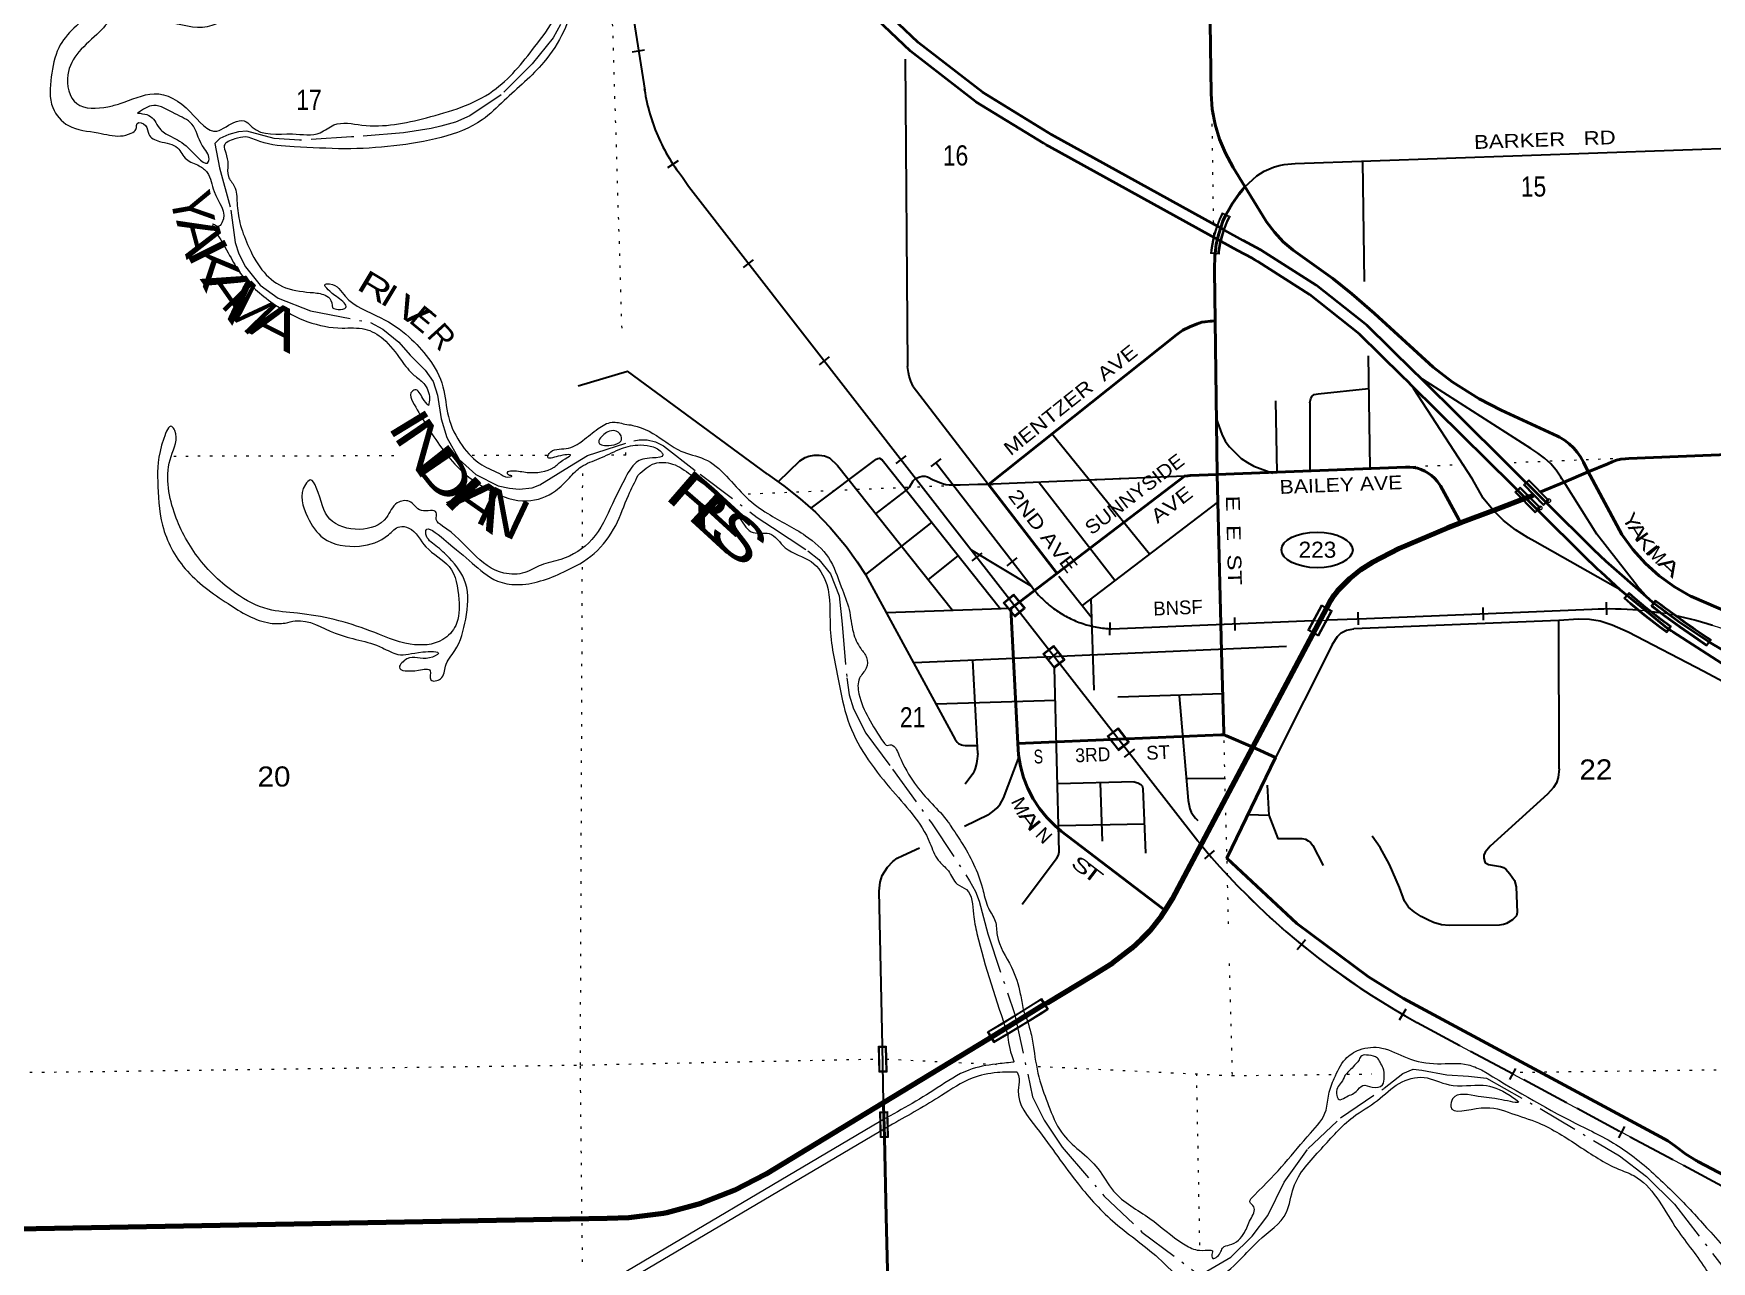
# Model space of a CAD drawing. Header units: feet. Extents: x -2 to 285336, y -549186 to -364975.
# Drawn here: x 195631 to 210200, y -428524 to -417857 of the extents above; entities that cross this region are included whole.
import ezdxf
from ezdxf.enums import TextEntityAlignment as Align

# ---------------------------------------------------------------- set-up
doc = ezdxf.new("R2010")
doc.units = ezdxf.units.FT
doc.header["$LTSCALE"] = 70
doc.header["$PDMODE"] = 32
doc.header["$PDSIZE"] = 35
for name, pattern in [('DOT_DASHED', [7.7, 5, -1.2, 0.3, -1.2]), ('DOTTED', [1.5, 0.3, -1.2]), ('LONG_DASHED', [7.5, 6, -1.5])]:
    doc.linetypes.add(name, pattern=pattern)
for name, color, linetype, lineweight in [('17', 7, 'Continuous', 25), ('18', 7, 'Continuous', 35), ('19', 7, 'Continuous', 25), ('23', 7, 'Continuous', 70), ('26', 7, 'Continuous', 40), ('27', 7, 'Continuous', 13), ('29', 7, 'Continuous', 25), ('31', 7, 'Continuous', 13), ('34', 7, 'Continuous', 25), ('39', 7, 'Continuous', 13), ('41', 7, 'Continuous', 13), ('44', 7, 'DOT_DASHED', 13), ('55', 7, 'Continuous', 13), ('59', 7, 'Continuous', 13), ('61', 7, 'Continuous', 13), ('63', 7, 'Continuous', 25), ('7', 7, 'DOTTED', 13)]:
    doc.layers.add(name, color=color, linetype=linetype, lineweight=lineweight)
doc.layers.add('30', color=7, linetype='Continuous')

msp = doc.modelspace()

# ---------------------------------------------------------------- linework, layer by layer
at = {"layer": '17'}
msp.add_ellipse((206775.63, -422342.67), major_axis=(-309.24, 1), ratio=0.500121, dxfattribs=at)
at = {"layer": '18'}
for points in [[(207669.58, -420845.93), (207614.37, -420791.28), (207210.23, -420394.41), (206766.82, -420041.95), (206289, -419737.78), (206285.17, -419735.62), (206132.72, -419653.2), (205971.37, -419564.22), (204473.22, -418738.01), (203870.92, -418366.64), (203310.74, -417934.34), (202798.81, -417445.86), (202674.16, -417310.12), (201940.74, -416405.17), (201863.1, -416309.37), (201596.52, -415954.08), (198290.84, -411237.42)], [(207596.31, -420914.12), (207565.67, -420883.78), (207518.47, -420837.06), (207515.67, -420834.31), (207144, -420469.33), (206708.78, -420123.39), (206261.03, -419838.35), (206236.33, -419822.9), (206211.03, -419809.22), (206084.79, -419740.97), (205943.23, -419662.9), (204449.93, -418839.37), (204425.29, -418825.78), (204399.93, -418810.14), (203814.05, -418448.89), (203245.59, -418010.2), (202726.09, -417514.5)], [(209659.34, -422771.51), (209285.31, -422441.95), (209179.3, -422340.52), (208769.72, -421935.05), (207669.58, -420845.93)], [(209408.19, -422688.26), (209241.18, -422536.88), (209216.56, -422514.57), (209191.18, -422490.28), (209109.55, -422412.19), (208691.74, -421998.57), (207596.31, -420914.12)], [(219206.8, -424507.26), (218953.17, -424475.46), (218719.83, -424470.79), (218699.58, -424470.39), (218669.83, -424470.52), (215044.2, -424487.19), (215019.36, -424487.3), (214994.2, -424486.84), (214128.24, -424470.92), (214105.07, -424470.49), (214078.24, -424467.53), (213201.56, -424370.69), (213177.48, -424368.03), (213151.56, -424362.39), (212255.9, -424167.52), (212231.16, -424162.14), (212205.9, -424154.78), (211816.74, -424041.5), (211121.02, -423774.87), (210456.98, -423436.97), (209865.69, -423053.44), (209856.9, -423047.74), (209815.77, -423021.06), (209408.19, -422688.26)], [(221660.26, -425893.36), (220322.26, -424901.48), (220200.3, -424811.62), (219972.85, -424671.25), (219756.97, -424567.44), (219731.9, -424555.38), (219706.97, -424546.75), (219483.52, -424469.33), (219224.41, -424408.82), (218960.4, -424375.72), (218694.37, -424370.41), (215019.55, -424387.3), (214136, -424371.06), (214111.11, -424370.6), (214086, -424367.83), (213193.12, -424269.21), (212256.81, -424065.5), (212185.97, -424046.79), (211487.67, -423818.73), (210817.04, -423518.92), (210170.33, -423138.85), (209920.4, -422969.04), (209694.99, -422802.92), (209659.34, -422771.51)]]:
    msp.add_lwpolyline(points, dxfattribs=at)
at = {"layer": '19'}
for points in [[(208919.79, -421754.01), (208900.95, -421723.96), (208892.46, -421709.75), (208851.28, -421649.97), (208804.09, -421594.82), (208751.39, -421544.9), (208693.76, -421500.77), (208631.83, -421462.91), (207690.91, -420859.61), (207669.58, -420845.93)], [(208307.42, -421999.22), (208301.71, -421993.57), (208218.72, -421892.17), (208126.42, -421728.83), (207613.31, -420940.24), (207596.31, -420914.12)], [(209659.34, -422771.51), (209555.59, -422655.83), (209203.85, -422207.05), (208919.79, -421754.01)], [(209408.19, -422688.26), (209365.83, -422666.14), (208666.81, -422270.29), (208607.35, -422238.46), (208497.09, -422167.66), (208394.83, -422085.74), (208307.42, -421999.22)]]:
    msp.add_lwpolyline(points, dxfattribs=at)
at = {"layer": '23'}
msp.add_line((208022.13, -422108.65), (208307.42, -421999.22), dxfattribs=at)
for points in [[(208307.42, -421999.22), (208623.42, -421878.01), (208650.53, -421867.6)], [(206218.32, -424056.49), (206860.65, -422845.23), (206889.88, -422790.1), (206926.4, -422732.73), (206935.7, -422720.64), (206954.97, -422695.57), (206977.77, -422670.64), (207059.95, -422589.69), (207155.07, -422513.84), (207257.59, -422448.36), (207492.27, -422326.39), (207908.85, -422152.1), (208022.13, -422108.65)], [(205456.16, -425473.69), (205520.37, -425372.64), (206218.32, -424056.49)], [(203010.62, -427143.45), (203915.58, -426592.79), (204412.34, -426286.59), (204437.34, -426275.3), (204825.48, -426039.12), (205002.55, -425929.64), (205167.21, -425802.26), (205250.76, -425724.73), (205275.7, -425701.59), (205298.78, -425676.53), (205322.33, -425650.96), (205428.64, -425516.99), (205456.16, -425473.69)], [(193744.51, -428492.16), (194132.06, -428441.57), (194999.96, -428267.65), (195025.28, -428262.59), (195049.96, -428258.98), (195123.47, -428248.23), (195169.26, -428245.08), (200611.21, -428147.5), (200799.61, -428141.13), (201101.05, -428105.2), (201129.94, -428099.05), (201429, -428017.25), (201717.87, -427904.63), (201993.38, -427762.43), (203010.62, -427143.45)]]:
    msp.add_lwpolyline(points, dxfattribs=at)
at = {"layer": '26'}
for p, q in [((205907.56, -421687.47), (205890.21, -420352.71)), ((208718.59, -421838.73), (208919.79, -421754.01)), ((208919.79, -421754.01), (209130.7, -421665.21)), ((204197.77, -422789.92), (204515.73, -422546.16)), ((204178, -424025.16), (205124.48, -423984.46))]:
    msp.add_line(p, q, dxfattribs=at)
for points in [[(206149.76, -419186.76), (206047.76, -419020.19), (206044.21, -419014.47), (205980.1, -418897.26), (205928.6, -418773.99), (205890.26, -418646.01), (205865.51, -418514.72), (205854.62, -418381.57), (205760.07, -411607.67)], [(205986.71, -419427.02), (206000.5, -419402.02), (206037.63, -419334.72), (206097.93, -419248.24), (206127.64, -419213), (206149.76, -419186.76)], [(209130.7, -421665.21), (209087.8, -421579.51), (209063.27, -421534.96), (209034.21, -421493.23), (209000.95, -421454.76), (208963.85, -421419.98), (208923.32, -421389.27), (208879.8, -421362.96), (208863.29, -421354.53), (208375.18, -421129.85), (208183.77, -421030.71), (207948.83, -420882.54), (207783.74, -420755.94), (207273.09, -420287.31), (207078.67, -420117.2), (206912.32, -419985.47), (206567.38, -419739.41), (206482.37, -419665.23), (206405.57, -419582.57), (206337.84, -419492.34), (206304.31, -419439.15), (206149.76, -419186.76)], [(205890.21, -420352.71), (205884.53, -419915.52), (205886.01, -419893.67), (205888.53, -419795.12), (205898.02, -419686.57), (205921.14, -419597.59), (205956.7, -419487.26), (205986.71, -419427.02)], [(204515.73, -422546.16), (204515.2, -422545.47), (203922.12, -421773.31), (205555.29, -420472.75), (205611.45, -420434.95), (205671.26, -420403.23), (205734.05, -420377.93), (205751.33, -420372.65), (205776.39, -420365), (205801.33, -420361.59), (205849.73, -420354.96), (205864.7, -420354.13), (205890.21, -420352.71)], [(209130.7, -421665.21), (209300.3, -421593.8), (209336.42, -421576.95), (209374.11, -421563.97), (209412.94, -421555.01), (209452.5, -421550.15), (209482.1, -421549.24), (211125.85, -421480.65)], [(204515.73, -422546.16), (205625.12, -421700.9), (205652.4, -421698.63), (205673.21, -421697.47), (205907.56, -421687.47)], [(208022.13, -422108.65), (208005.77, -422078.57), (207846.96, -421786.66), (207838.5, -421772.87), (207818.16, -421744.82), (207795, -421719.05), (207769.28, -421695.84), (207741.27, -421675.44), (207711.28, -421658.09), (207679.64, -421643.97), (207646.7, -421633.23), (207612.81, -421625.99), (207578.36, -421622.33), (207543.71, -421622.3), (205907.56, -421687.47)], [(205965.93, -423948.28), (205964.72, -423927.3), (205946.27, -423225.64), (205907.56, -421687.47)], [(211133.38, -423218.99), (210260.16, -422848.38), (210025.52, -422748.5), (210019.11, -422745.25), (209878.48, -422664.04), (209747.1, -422568.58), (209626.43, -422459.91), (209517.77, -422339.22), (209422.33, -422207.84), (209145.86, -421695.48), (209130.7, -421665.21)], [(204178, -424025.16), (204116.96, -422850.56), (204197.77, -422789.92)], [(205124.48, -423984.46), (205940.38, -423949.38), (205965.93, -423948.28)], [(206218.32, -424056.49), (205990.38, -423958.76), (205965.93, -423948.28)], [(205456.16, -425473.69), (205430.86, -425454.46), (204552.71, -424787.21), (204500, -424737.77), (204428.3, -424666.6), (204364.43, -424588.32), (204309.09, -424503.8), (204262.89, -424413.95), (204226.33, -424319.77), (204199.82, -424222.28), (204183.64, -424122.56), (204178, -424025.16)], [(212520.14, -428929.7), (211332.59, -428288.01), (211290.44, -428266.47), (211252.9, -428248.16), (211143.36, -428204.05), (211107.08, -428189.71), (211024.35, -428149.67), (210082.1, -427655.19), (210073.21, -427649.78), (210068.08, -427647.05), (209978.18, -427592.77), (209894.45, -427529.39), (209883.1, -427520.29), (209822.08, -427477.38), (209756.92, -427441.09), (207527.21, -426240.58), (207223.27, -426049.86), (206600.23, -425588.89), (205993.47, -425020.01), (206413.69, -424145.05), (206218.38, -424056.52), (206218.32, -424056.49)], [(203018.23, -427448.44), (203011.21, -427167.41), (203010.62, -427143.45)], [(203165.08, -433566.84), (203136.23, -432179.11), (203035.36, -428135.55), (203018.23, -427448.44)]]:
    msp.add_lwpolyline(points, dxfattribs=at)
at = {"layer": '29'}
for p, q in [((203198.91, -418078.4), (203220.71, -420748.07)), ((206584.24, -418985.17), (211092.96, -418826.18)), ((207170.49, -418964.5), (207185.79, -420010.16)), ((207218.77, -420655.81), (207233.08, -421633.38)), ((200359.24, -420917.29), (200789.42, -420788.65)), ((202005.12, -421683.29), (200789.42, -420788.65)), ((203269.27, -420922.16), (203922.12, -421773.31)), ((206784.3, -420985.59), (207222.84, -420940.68)), ((206414.2, -421047.92), (206424.77, -421668.82)), ((206711.99, -421063.91), (206711.45, -421654.09)), ((204472.88, -421332.63), (205321.25, -422377.33)), ((202940.41, -421557.08), (202381.95, -421976.09)), ((202612.57, -421608.41), (203609.72, -422866.46)), ((202999.76, -421558.92), (204026.39, -422853.89)), ((205625.12, -421700.9), (203964.6, -421771.6)), ((204362.03, -421755.45), (205018.46, -422606.09)), ((203208.67, -421824.33), (202943.78, -422025.7)), ((204738.03, -422824.48), (205910.17, -421929.81)), ((203431.61, -422101.88), (202853.68, -422556.73)), ((203656.69, -422393.41), (203398.33, -422598.57)), ((202853.68, -422556.73), (203633.51, -423990.62)), ((204534.4, -422570.47), (204813.63, -422922.94)), ((204810.6, -422766.16), (204836.48, -423560.73)), ((204116.96, -422850.56), (203033.65, -422890.37)), ((208876.76, -424245.45), (208873.47, -422954.63)), ((206908.66, -423160.14), (206413.69, -424145.05)), ((203829.01, -424110.36), (203787.97, -423299.94)), ((204536.57, -424964.73), (204495.59, -423367.77)), ((203466.09, -423681.05), (204503, -423647.74)), ((205961.58, -423592.27), (205046.17, -423622.95)), ((205577.1, -423608.74), (205656, -424519.91)), ((204054.27, -424500.12), (204184.13, -424154.66)), ((205187.8, -424358.31), (204523.33, -424375.73)), ((204893.13, -424366.79), (204910.83, -424873.76)), ((205638.5, -424329.37), (205974.89, -424325.53)), ((205262.84, -424413.85), (205286.89, -424977.94)), ((203921.45, -424643.06), (203715.03, -424744.72)), ((206178.16, -424640.61), (206356.03, -424645.69)), ((204533.47, -424736.52), (205275.48, -424722.49)), ((206739.19, -424911.5), (206829.92, -425085.28)), ((204511.83, -425025.99), (204213.86, -425423.63))]:
    msp.add_line(p, q, dxfattribs=at)
for points in [[(206148.71, -419188), (206253.78, -419094.17), (206317.44, -419053.23), (206397.01, -419016.83), (206447.02, -419003.19), (206490.22, -418994.09), (206584.24, -418985.17)], [(203269.27, -420922.16), (203246.91, -420876.87), (203233.27, -420832.51), (203227.58, -420800.66), (203220.71, -420748.07)], [(206711.99, -421063.91), (206722.12, -421026.46), (206733.49, -421005.99), (206751.68, -420992.34), (206784.3, -420985.59)], [(205899.07, -421201.61), (205949.09, -421338.1), (205978.65, -421397.24), (206015.03, -421447.29), (206117.34, -421547.38), (206171.91, -421583.77), (206226.47, -421615.62), (206392.45, -421674.76)], [(202099.55, -421746.84), (202285.16, -421568.39), (202330.63, -421541.1), (202362.46, -421527.45), (202407.93, -421518.35), (202453.4, -421520.62), (202498.88, -421525.17), (202542.08, -421543.37), (202612.57, -421608.41)], [(202940.41, -421557.08), (202960.42, -421547.92), (202976.34, -421545.65), (202999.76, -421558.92)], [(202005.12, -421683.29), (202146.46, -421784.5), (202287.43, -421898.23), (202419.3, -422014.25), (202546.62, -422148.46), (202689.86, -422314.51), (202783.08, -422446.45), (202853.68, -422556.73)], [(203208.67, -421824.33), (203223.02, -421811.23), (203235.53, -421797.58), (203268.5, -421742.99), (203286.69, -421724.79), (203302.6, -421715.69), (203325.34, -421706.59), (203346.94, -421702.04), (203373.08, -421702.04), (203392.41, -421706.59), (203442.43, -421732.75), (203524.28, -421765.74), (203552.7, -421773.7), (203582.26, -421778.25), (203676.61, -421777.11), (203830.08, -421771.42), (203964.6, -421771.6)], [(206908.66, -423160.14), (206954.05, -423095.34), (206985.88, -423063.5), (207031.36, -423038.47), (207093.56, -423027.69)], [(211136.25, -423934.81), (210132.58, -423399.03), (209477.78, -423057.81), (209336.81, -422996.39), (209232.23, -422962.27), (209141.28, -422947.49), (209045.79, -422944.08), (208873.47, -422954.63), (207093.56, -423027.69)], [(206510.28, -423182.12), (204408.88, -423273.23), (203277.45, -423322.28)], [(203633.51, -423990.62), (203649.33, -424012.63), (203662.97, -424024), (203689.12, -424035.37), (203700.49, -424038.79), (203720.95, -424041.06), (203820.99, -424041.06)], [(203829.01, -424110.36), (203825.54, -424158.21), (203819.85, -424196.88), (203807.35, -424241.24), (203798.25, -424263.99), (203785.75, -424286.74), (203719.81, -424377.73)], [(205187.8, -424358.31), (205220.41, -424365.22), (205244.28, -424380.01), (205255.65, -424392.52), (205262.84, -424413.85)], [(206343.33, -424385.24), (206356.03, -424645.69), (206434.8, -424848.97), (206643.16, -424850.24)], [(208876.76, -424245.45), (208868.45, -424320.3), (208854.81, -424364.66), (208829.8, -424406.74), (208777.51, -424464.75), (208277.31, -424915.15), (208234.11, -424967.47), (208222.74, -424994.76), (208222.74, -425019.79), (208231.84, -425051.63), (208238.66, -425060.73), (208263.67, -425074.38), (208368.25, -425092.58), (208395.54, -425102.82), (208413.73, -425115.32), (208450.1, -425156.27), (208488.76, -425215.41), (208504.67, -425270.01), (208513.76, -425492.94), (208506.95, -425522.51), (208472.84, -425556.63), (208420.55, -425587.34), (208393.27, -425596.44), (208359.16, -425602.13), (207922.62, -425606.67), (207856.69, -425598.71), (207786.21, -425579.38), (207736.19, -425555.49), (207679.35, -425525.92), (207617.96, -425487.25), (207570.22, -425446.31), (207536.11, -425392.85), (207490.63, -425274.56), (207404.24, -425074.38), (207322.39, -424928.8), (207254.18, -424828.71)], [(203921.45, -424643.06), (203974.47, -424603.5), (203997.21, -424583.03), (204024.49, -424551.18), (204054.27, -424500.12)], [(205656, -424519.91), (205670.6, -424592.13), (205683.1, -424621.7), (205699.02, -424647.86), (205720.62, -424674.02), (205741.08, -424694.49)], [(202974.36, -425306.61), (202980.9, -425230.2), (202999.08, -425171.06), (203044.56, -425098.26), (203092.3, -425048.22), (203130.95, -425020.92), (203178.7, -424995.9), (203322.29, -424931.55)], [(204511.83, -425025.99), (204529.23, -424994.76), (204533.78, -424979.97), (204536.57, -424964.73)], [(206643.16, -424850.24), (206674.41, -424856.58), (206699.42, -424870.79), (206717.61, -424885.02), (206739.19, -424911.5)], [(203010.59, -427142.41), (203000.96, -426654.3), (202974.36, -425306.61)]]:
    msp.add_lwpolyline(points, dxfattribs=at)
at = {"layer": '31'}
for p, q in [((203034.21, -426653.13), (203039.39, -426878.07)), ((203039.39, -426878.07), (202971.91, -426879.63))]:
    msp.add_line(p, q, dxfattribs=at)
msp.add_lwpolyline([(202971.91, -426879.63), (202966.73, -426654.69), (203034.21, -426653.13)], dxfattribs=at)
msp.add_lwpolyline([(202979.72, -426871.45), (202974.9, -426662.5), (203026.39, -426661.31), (203031.21, -426870.26)], close=True, dxfattribs=at)
at = {"layer": '34'}
for p, q in [((200827.62, -418014.4), (200936.91, -417997.3)), ((201137.89, -419020.95), (201229.8, -418959.41)), ((201795.19, -419889.59), (201882.52, -419821.69)), ((202455.39, -420734.44), (202542.71, -420666.55)), ((203119.81, -421593.22), (203207.13, -421525.33)), ((203423.96, -421618.62), (203511.54, -421551.07)), ((203466.52, -421584.41), (204294.82, -422658.37)), ((203773.44, -422340.68), (204294.82, -422658.37)), ((203773.44, -422340.68), (205739.81, -424869.72)), ((203780, -422438.07), (203867.33, -422370.18)), ((204085.01, -422480), (204172.59, -422412.44)), ((207135.91, -422994.54), (207131.36, -422884.03)), ((208220.89, -422952.48), (208216.34, -422841.96)), ((209290.29, -422907.48), (209289.54, -422796.88)), ((204974.99, -423082.18), (204980.26, -422971.69)), ((206064.72, -423041.27), (206060.16, -422930.75)), ((204444.42, -423296.85), (204531.74, -423228.96)), ((205104.62, -424141.71), (205191.94, -424073.81))]:
    msp.add_line(p, q, dxfattribs=at)
at = {"layer": '34', "lineweight": 13}
for p, q in [((203465.65, -421585.08), (204322.62, -422696.2)), ((204050.18, -422801.6), (204141.1, -422727.21)), ((204141.1, -422727.21), (204241.08, -422849.41)), ((204050.54, -422801.3), (204150.52, -422923.5)), ((204150.16, -422923.8), (204241.08, -422849.41)), ((204395.13, -423244.17), (204488.25, -423172.54)), ((204488.25, -423172.54), (204584.51, -423297.68)), ((204395.51, -423243.88), (204491.78, -423369.02)), ((204491.4, -423369.31), (204584.51, -423297.68)), ((204954.02, -423959.49), (205047.25, -423888.01)), ((205047.25, -423888.01), (205143.32, -424013.32)), ((204954.4, -423959.2), (205050.46, -424084.5)), ((205050.08, -424084.79), (205143.32, -424013.32))]:
    msp.add_line(p, q, dxfattribs=at)
for points in [[(200643.57, -416474.66), (200930.35, -418308.05), (200933.65, -418323.52)], [(201263.97, -419103.89), (201316.33, -419182.29), (205761.57, -424899.48), (205858.4, -425015.76)], [(204990.33, -423029.35), (207206.06, -422938.11), (208541.14, -422883.13), (209161.07, -422857.6)], [(207640.68, -426447.81), (207643.77, -426449.53), (211912.44, -428736.2)]]:
    msp.add_lwpolyline(points, dxfattribs=at)
at = {"layer": '34'}
for points in [[(200644.65, -416474.5), (200937.6, -418347.33), (200935.39, -418336.99), (200936.43, -418344.37), (200940.75, -418371.94), (200945.42, -418399.42), (200950.78, -418426.76), (200956.5, -418454.03), (200962.79, -418481.25), (200969.42, -418508.39), (200976.67, -418535.26), (200984.25, -418562.07), (200992.31, -418588.7), (201000.95, -418615.28), (201009.96, -418641.56), (201019.43, -418667.9), (201029.39, -418693.83), (201039.8, -418719.82), (201050.71, -418745.42), (201061.98, -418770.94), (201073.61, -418796.16), (201085.82, -418821.34), (201098.53, -418846.12), (201111.49, -418870.7), (201125.03, -418895.24), (201138.84, -418919.34), (201153.13, -418943.28), (201168.02, -418966.94), (201183.05, -418990.29), (201198.57, -419013.45), (201214.68, -419036.36), (201230.95, -419058.93), (201247.59, -419081.21), (201264.86, -419103.25), (201317.22, -419181.65), (203773.44, -422340.68)], [(204294.82, -422658.37), (204323.47, -422695.51), (204325.81, -422698.27), (204335.98, -422710.48), (204346.52, -422722.51), (204357.16, -422734.28), (204368, -422745.88), (204379.11, -422757.38), (204390.41, -422768.54), (204401.82, -422779.62), (204413.51, -422790.42), (204425.38, -422801.14), (204437.37, -422811.51), (204449.63, -422821.69), (204461.99, -422831.71), (204474.54, -422841.55), (204487.29, -422851.03), (204500.22, -422860.43), (204513.26, -422869.56), (204526.49, -422878.42), (204539.82, -422887.02), (204553.35, -422895.44), (204566.97, -422903.68), (204580.79, -422911.56), (204594.71, -422919.26), (204608.82, -422926.7), (204623.03, -422933.96), (204637.35, -422940.86), (204651.77, -422947.58), (204666.28, -422954.04), (204680.99, -422960.22), (204695.73, -422966.13), (204710.64, -422971.87), (204725.57, -422977.25), (204740.68, -422982.45), (204755.82, -422987.29), (204771.06, -422991.94), (204786.3, -422996.32), (204801.74, -423000.44), (204817.19, -423004.19), (204832.65, -423007.76), (204848.31, -423011.07), (204863.89, -423014.09), (204879.56, -423016.85), (204895.34, -423019.25), (204911.05, -423021.45), (204926.85, -423023.4), (204942.76, -423024.98), (204958.59, -423026.38), (204974.43, -423027.5), (204990.33, -423028.25), (206735.16, -422956.41)], [(206869, -422950.9), (207206.01, -422937.02), (208541.09, -422882.04), (209161, -422856.51), (209165.11, -422856.2), (209215.48, -422854.31), (209265.91, -422853.06), (209316.29, -422852.71), (209366.9, -422853.4), (209417.2, -422854.89), (209467.82, -422857.12), (209518.03, -422860.44), (209548.74, -422862.91)], [(209689.45, -422878.15), (209718.73, -422882.03), (209742.47, -422885.63)], [(209907.32, -422915.69), (209917.67, -422917.82), (209966.77, -422928.77), (210015.85, -422940.65), (210064.76, -422953.7), (210113.2, -422967.19), (210161.59, -422981.59), (210209.84, -422997.18)], [(205756.63, -424891.36), (205762.42, -424898.8), (205859.24, -425015.06)]]:
    msp.add_lwpolyline(points, dxfattribs=at)
at = {"layer": '34', "lineweight": 13}
for points in [[(204061.8, -422802.42), (204139.97, -422738.47), (204229.81, -422848.28), (204151.64, -422912.24)], [(204406.73, -423245.34), (204486.78, -423183.76), (204573.28, -423296.21), (204493.24, -423357.79)], [(204965.6, -423960.67), (205045.76, -423899.22), (205132.1, -424011.83), (205051.94, -424073.28)]]:
    msp.add_lwpolyline(points, close=True, dxfattribs=at)
for centre, radius, start, end in [((202516.58, -418110.94), 1598.43, 187.08341, 218.40393), ((205028.62, -422116.91), 913.24, 219.36971, 267.59702), ((209307.66, -425745.33), 2891.45, 68.82765, 92.90602), ((210832.46, -420650.32), 6618.02, 221.27149, 241.16522)]:
    msp.add_arc(centre, radius, start, end, dxfattribs=at)
at = {"layer": '39'}
for p, q in [((203594.76, -424741.56), (203605.1, -424757.22)), ((202974.87, -427311.67), (196753.41, -430988.37))]:
    msp.add_line(p, q, dxfattribs=at)
msp.add_lwpolyline([(203090.06, -427330.72), (202974.93, -427398.76), (196810, -431042.07)], dxfattribs=at)
for points in [[(196929.13, -411249.28), (196806.6, -411478.72), (196658.77, -411737.95), (196759.24, -412191.61), (196936.11, -412624.79), (197039.52, -412813.18), (197015.66, -412885.64), (196921.47, -412986.59), (196865.78, -413151.65), (196740.12, -413433.61), (196588.2, -413693.6), (196526.96, -413979.26), (196550.33, -414280.58), (196632.21, -414619.79), (196587.13, -414919.44), (196553.49, -415062.28), (196495.17, -415072.62), (196442.92, -415092.98), (196493.6, -415183.15), (196451.99, -415346.14), (196422.45, -415507.05), (196426.78, -415581.38), (196350.1, -415533.53), (196297.22, -415397.14), (196302.92, -415314.72), (196340.85, -415238.17), (196352.71, -415183.85), (196270.39, -415234.5), (196212.05, -415242.83), (196199.67, -415166.53), (196239.61, -415089.97), (196255.54, -415047.69), (196160.74, -414997.92), (196098.43, -415018.33), (196093.11, -415195.19), (196153.9, -415295.37), (196198.67, -415415.72), (196253.84, -415620.42), (196385.1, -415726.27), (196518.08, -415759.78), (196635.57, -415944.07), (196769.48, -416208.67), (196840.12, -416256.54), (196892.56, -416282.41), (196951.14, -416334.36), (197023.93, -416416.39), (197104.39, -416401.93), (197184.96, -416417.6), (197293.87, -416471.32), (197356.64, -416563.45), (197347.06, -416682.06), (197295.43, -416855.14), (197298.25, -417056.08), (197301.35, -417323.33), (197273.91, -417506.34), (197145.54, -417617.51), (196982.69, -417662.53), (196867.89, -417645.01), (196839.55, -417604.96), (196833.26, -417542.7), (196752.44, -417466.73), (196496.83, -417470.02), (196297.77, -417521.25), (196159.43, -417652.56), (195980.93, -417810.19), (195850.78, -417979.64), (195785.39, -418233.17), (195798.55, -418500.38), (195934.04, -418656.45), (196191.93, -418719.47), (196387.28, -418746.63), (196479.77, -418722.06), (196519.89, -418689.7), (196525.79, -418655.51), (196531.76, -418637.4), (196604.29, -418655.12), (196630.76, -418731.35), (196725.61, -418793.18), (196880.83, -418850.68), (196957.71, -418948.77), (197068.64, -419004.48), (197139.33, -419064.42), (197198.37, -419228.91), (197265.9, -419501.87), (197229.79, -419532.2), (197195.5, -419514.28), (197256.43, -419648.62), (197450.96, -419971.19), (197731.73, -420214.96), (198310.21, -420415.05), (198507.5, -420424.11), (198666.85, -420509.73), (198824.6, -420695.83), (198935.83, -420825.9), (199018.64, -420895.82), (199069.49, -421026.19), (199061.69, -421088.53)], [(197041.38, -411248.44), (196991.82, -411403.47), (196884.74, -411646.58), (196927.75, -412052.11), (197240.44, -412723.76), (197335.77, -412904.14), (197555.96, -413099.98), (197612.46, -413135.87), (197689.67, -413314.34), (197927.2, -413817.56), (197951.8, -413927.96), (197930.11, -414038.6), (197968.73, -414130.84), (197975.47, -414305.64), (197914.25, -414595.32), (197870.17, -414643.77), (197791.51, -414603.97), (197727.12, -414610.32), (197656.87, -414658.9), (197500.04, -414699.87), (197423.8, -414760.54), (197394.12, -414885.28), (197485.29, -415033.53), (197590.53, -415173.68), (197623.01, -415241.84), (197629.31, -415306.11), (197705.83, -415315.78), (197973.45, -415296.36), (198233.29, -415343.3), (198374.3, -415370.73), (198430.6, -415358.39), (198448.59, -415326.15), (198392.22, -415322.41), (198359.96, -415310.52), (198390.02, -415278.21), (198548.91, -415247.28), (198750.21, -415252.31), (198899.29, -415287.74), (199042.02, -415242.82), (199117.95, -415105.79), (199147.36, -414912.73), (199112.52, -414758.16), (199084.44, -414784.43), (199062.29, -414782.53), (199025.59, -414664.15), (199063.27, -414525.3), (199137.11, -414370.2), (199231.45, -414305.42), (199408.74, -414346.74), (199580.25, -414450.38), (199851.08, -414728.36), (200008.99, -414952.65), (200268.92, -415518.05), (200322.44, -415811.18), (200330.98, -415931.71), (200353.29, -415973.8), (200375.28, -415937.52), (200389.17, -415887.21), (200412.68, -415884.75), (200416.34, -415954.38), (200405.35, -416016.69), (200308.64, -416379.95), (200173.12, -416712.21), (200137.62, -416893.24), (200147.85, -416933.38), (200165.89, -416915.21), (200210.23, -416929.05), (200218.6, -417009.39), (200257.44, -417155.9), (200312.31, -417284.24), (200336.96, -417408.71), (200323.53, -417569.54), (200234.04, -417837.26), (200062.03, -418105.38), (199717.18, -418438.68), (199526.64, -418606.42), (199171, -418758.9), (198758.68, -418833.3), (198332.07, -418857.53), (197895.23, -418839.61), (197597.15, -418794.87), (197472.2, -418755.3), (197377.67, -418771.85), (197287.33, -418830.57), (197299.66, -418892.81), (197318.19, -418995.2), (197322.63, -419097.67), (197373.29, -419181.82), (197398.04, -419328.39), (197422.89, -419501.09), (197490.08, -419689.66), (197613.74, -419908.08), (197791.46, -420053.9), (198033.2, -420104.94), (198148.01, -420124.47), (198202.49, -420158.36), (198226.98, -420240.63)], [(197221.33, -412975.05), (197411.27, -413158.98), (197548.82, -413325.09), (197664.76, -413623.94), (197752.57, -413934.98), (197830.2, -414217.94), (197782.89, -414463.34), (197600.05, -414542.63), (197409.04, -414593.82), (197323.12, -414748.98), (197307.99, -414990.2), (197425.42, -415158.42), (197482.11, -415240.53), (197587.33, -415378.67), (197704.25, -415422.3), (197847.02, -415389.43), (198130.75, -415369.93), (198247.64, -415407.53), (198147.16, -415446.22), (198256.07, -415499.93), (198451.25, -415486.9), (198559.52, -415381.87), (198647.94, -415347.27), (198996.28, -415379.69), (199174.97, -415268.28), (199230.32, -415020.83), (199221.23, -414763.65), (199146.1, -414603.26), (199183.97, -414510.63), (199215.83, -414424.06), (199322.48, -414419.51), (199496.07, -414539.22), (199831.71, -414915.35), (200107.6, -415444.5), (200225.91, -415831.76), (200295.33, -416074.57), (200229.75, -416281.88), (200100.13, -416581.95), (200037.39, -416994.22), (200072.5, -417213.09), (200181.3, -417240.68), (200220.27, -417419.34), (200153.03, -417715.08), (199984.99, -417969.12), (199620.22, -418354.76), (199041.49, -418588.74), (198482.2, -418651.81), (198238.65, -418651.01), (198120.16, -418717.91), (197878.68, -418729.16), (197528.21, -418668.61), (197477.7, -418622.64), (197302.76, -418665.71), (197222.41, -418704.29), (196992.27, -418536.64), (196677.64, -418379.45), (196382.11, -418465.32), (196275.54, -418491.97), (196005.72, -418465.18), (195928.22, -418214.37), (196024.03, -418016.96), (196202.47, -417843.25), (196330.62, -417679.84), (196396.72, -417599.13), (196527.75, -417648.71), (196838.18, -417763.72), (197180.45, -417788.14), (197380.91, -417586.19), (197429.94, -417266.43), (197488.02, -416699.44), (197450.98, -416498.67), (197335.69, -416360.58), (196990.35, -416074.94), (196814.79, -415965.28), (196646.73, -415718.94), (196529.46, -415588.91), (196538.92, -415438.14), (196594.77, -415313.27), (196654.2, -415077.86), (196747.8, -414832.23), (196761.09, -414635.22), (196826.91, -414486.19), (196808.18, -414333.55), (196770.33, -414432.21), (196750.3, -414454.42), (196739.91, -414376.09), (196660.27, -414093.14), (196617.48, -413964.74), (196701.32, -413793.51), (196841.65, -413654.16), (197028.22, -413500.5), (197152.34, -413335.1), (197202.08, -413192.17), (197225.75, -413073.49), (197221.33, -412975.05)], [(196533.4, -418546.96), (196674.03, -418481.95), (196859.5, -418553.37), (197004.78, -418643.08), (197096.11, -418829.52), (197154.96, -418947.79), (197151.02, -418967.9), (196977.45, -418852.21), (196826.09, -418752.49), (196735.27, -418692.65), (196646.24, -418576.54), (196577.71, -418552.77), (196533.4, -418546.96)], [(198226.98, -420240.63), (198275.34, -420254.45), (198343.7, -420236.03), (198274.92, -420151.97), (198177.98, -420070.06), (198159.74, -420040.01), (198199.96, -420031.77), (198337.27, -420139.6), (198645.97, -420324.95), (198890.2, -420492.54), (199060.03, -420678.59), (199185.82, -420925.14), (199233.16, -421184.13), (199352.94, -421436.74), (199522.69, -421602.69), (199692.11, -421688.26), (199770.69, -421707.96), (199784.75, -421701.86), (199754.51, -421689.96), (199746.38, -421669.9), (199786.58, -421655.64), (199917.46, -421669.05), (200150.76, -421623.68), (200227, -421563.01), (200293.25, -421520.48), (200186.61, -421529.05), (200096.06, -421535.53), (200108.01, -421505.33), (200256.78, -421462.39), (200399.41, -421393.35), (200533.84, -421288.19), (200654.38, -421233.33), (200764.58, -421249.88)], [(199061.69, -421088.53), (199011.12, -421026.48), (198942.38, -420950.46), (198908.27, -420978.76), (198922.66, -421053.05), (199028.07, -421235.39), (199309.39, -421617.82), (199606.15, -421833.37), (199916.45, -421916.23), (200163.67, -421828.59), (200283.97, -421715.46), (200386.24, -421620.5), (200540.94, -421549.39), (200715.73, -421470.15), (200876.59, -421431.17), (200985.32, -421440.68), (201082.14, -421492.44), (201096.33, -421516.49), (201003.85, -421543.07), (200863.12, -421583.96), (200761.07, -421733.18), (200657.26, -421942.69), (200479.38, -422253.05), (200208.35, -422425.21), (200037.47, -422474.29), (199896.83, -422539.29), (199715.7, -422544.21), (199182.67, -422134.91), (199128.1, -422078.91), (199127.85, -422016.61), (198998.96, -421999.17), (198893.98, -421921.32), (198789.37, -421933.9), (198695.28, -422060.97), (198460.21, -422164.62), (198204.22, -422075.47), (198086.37, -421800.75), (198033.77, -421734.69), (197991.65, -421773.08), (198010.92, -422056.33), (198148.53, -422240.53), (198460.79, -422309.31), (198711.99, -422211.6), (198810.33, -422140.78), (198888.88, -422152.44), (199038.49, -422316.48), (199238.44, -422486.3), (199324.14, -422773.24), (199296.88, -422998.45), (199184.66, -423121.59), (198901.02, -423161.18), (198550.32, -423044.36), (197921.72, -422892.76), (197667.97, -422857.85), (197387.63, -422720.58), (197054.23, -422400.71), (196851.38, -422013.87), (196825.27, -421529.7), (196856.56, -421304.47), (196832.27, -421270.43), (196762.24, -421373.27), (196709.42, -421749.32), (196751.21, -422128.92), (196947.98, -422505.74), (197319.56, -422809.34), (197686.57, -422978.33), (197815.39, -422977.69), (197903.87, -422959.16), (198250.5, -423065.95), (198659.61, -423192.53), (198792.69, -423250.14), (199009.98, -423228.97), (199146.91, -423242.35), (199068.56, -423280.92), (198873.36, -423289.93), (198807.23, -423360.6), (198972.38, -423387.91), (199075.06, -423393.43), (199081.41, -423471.77), (199165.91, -423461.3), (199207.74, -423352.57), (199287.7, -423217.54), (199383.2, -422943.76), (199381.93, -422630.28), (199242.17, -422413.94), (199122.98, -422306.02), (199038.04, -422205.96), (199037.91, -422173.81), (199193.2, -422249.4), (199439.6, -422457.17), (199659.62, -422612.82), (199824.8, -422644.15), (200234.96, -422533.59), (200497.98, -422373.53), (200686.2, -422129.43), (200795.84, -421869.65), (200881.68, -421692.39)], [(200544.28, -421380.57), (200630.55, -421311.82), (200707.07, -421319.48), (200735.52, -421387.66), (200695.4, -421422.02), (200600.85, -421434.55), (200550.5, -421424.75), (200538.33, -421402.71), (200544.28, -421380.57)], [(200764.58, -421249.88), (200835.64, -421260.56), (201103.88, -421391.86), (201251.18, -421483.56), (201454.75, -421552.89), (201820.42, -421886.66), (202006.16, -422026.41), (202335.03, -422219.7), (202533.05, -422409.62), (202644.78, -422664.28), (202712, -422860.88), (202749.04, -423059.64), (202814.02, -423199.99), (202864.65, -423278.11), (202860.99, -423368.56), (202802.98, -423457.27), (202797.5, -423593.94), (202880.86, -423800.51), (203014.58, -424016.88), (203042.86, -424040.86), (203064.98, -424036.73), (203147.88, -424130.76), (203433.38, -424549.34), (203570.88, -424705.4), (203594.76, -424741.56)], [(200881.68, -421692.39), (201024.17, -421591.2), (201179.18, -421596.46), (201336.55, -421688.11), (201764.8, -422069.81), (201880.03, -422191.82), (202016.93, -422201.18), (202158.32, -422323.06), (202384.24, -422444.52), (202517.89, -422642.8), (202547.53, -423002.37), (202619.91, -423480.28), (202701.81, -423821.5), (203066.49, -424408.49), (203414.63, -424889.05), (203485.68, -425037.4), (203574.62, -425131.41), (203651.57, -425245.57), (203730.26, -425293.41), (203791.51, -425506.12), (203822.38, -425674.77), (204090.02, -426554.2)], [(203605.1, -424757.22), (203700.5, -424901.69), (203877.25, -425306.74), (203922.13, -425455.23), (203980.96, -425567.47), (203997.56, -425689.97), (204121.46, -425966.67), (204198.89, -426199.4), (204222.88, -426334.5)], [(204222.88, -426334.5), (204290.85, -426540.57), (204315.57, -426681.11), (204369.01, -426954.15), (204444.35, -427168.79), (204556, -427401.35), (204873.28, -427717.28), (205008.93, -427913.54), (205323.89, -428151.11), (205614.62, -428370.72), (205733.59, -428424.38), (205830.21, -428425.91), (205866.47, -428431.76), (205860.62, -428478.01), (205870.76, -428498.05), (205908.94, -428481.79), (205940.96, -428437.42), (205958.93, -428401.16), (206015.2, -428380.78), (206145.59, -428271.62), (206197.47, -428158.82), (206225.2, -428048.16), (206192.82, -428006.12), (206228.82, -427949.67), (206719.76, -427408.67), (206853.81, -427209.05), (206877.4, -427070.28), (206925.15, -426933.39), (207021.09, -426766.12), (207143.54, -426685.13), (207338.72, -426670.09), (207556.44, -426755.42), (207820.32, -426806.35), (208088.06, -426815.07), (208202.55, -426859.48)], [(204090.02, -426554.2), (204136.79, -426770.42), (204138.9, -426792.52), (204133.45, -426793.13)], [(204133.45, -426793.13), (203988.01, -426809.34), (203752.72, -426860.75), (203477.6, -427016.86), (202974.87, -427311.67)], [(207017.64, -426908.81), (207087.78, -426834.11), (207139.86, -426771.56), (207163.88, -426737.27), (207222.23, -426732.96), (207298.81, -426756.7), (207323.11, -426792.75), (207349.49, -426844.87), (207357.85, -426921.19), (207344.04, -426989.58), (207253.55, -427010.13), (207172.97, -426994.45), (207114.81, -427046.99), (207018.41, -427099.72), (206966.16, -427118.06), (206947.9, -427081.98), (206951.65, -427015.65), (206985.68, -426969.26), (207017.64, -426908.81)], [(208202.55, -426859.48), (209016.17, -427321.27), (209393.66, -427522.84), (209738.49, -427797.57), (210051.75, -428113.52), (210193.28, -428269.56), (210500.82, -428663.91), (210549.41, -428734.01), (210573.64, -428751.97), (210715.28, -428936.15), (211257.59, -429646.84), (211546.26, -429856.41), (211691.44, -429919.99), (211856.95, -430033.71), (212032.4, -430117.24), (212480.46, -430418.46), (212733.17, -430692.51), (212806, -430784.58), (212898.76, -430826.32), (213003.74, -430906.18), (213015.95, -430938.28), (212937.34, -430910.53), (212868.82, -430888.77), (212887.13, -430936.91), (212994.68, -431153.41), (213080.27, -431412.21), (213153.48, -431598.74), (213220.32, -431700.89), (213224.51, -431741.06), (213327.52, -431828.97), (213472.74, -431904.61), (213599.69, -431940.15), (213769.06, -432013.66), (213936.26, -432046.99), (214061.41, -432136.8), (214214.78, -432234.51), (214327.72, -432290.21), (214384.22, -432324.09), (214592.46, -432552.15), (214709.47, -432617.88), (214897.01, -432705.37), (215118.86, -432814.79), (215384.54, -432813.47), (215523.22, -432762.54), (215561.3, -432724.17), (215559.04, -432661.88), (215610.93, -432553.11), (215663.28, -432558.88), (215661.48, -432611.13), (215705.23, -432480.29), (215710.55, -432301.42), (215683.99, -432205.09), (215646.12, -432297.72), (215613.85, -432281.8), (215554.6, -432063.05), (215497.96, -431993), (215396.67, -431832.74), (215389.86, -431643.88), (215541.93, -431420.06), (215702.37, -431276.58), (215921.6, -431237.31), (216080.73, -431266.66), (216268.05, -431299.89), (216336.54, -431313.62), (216285.9, -431233.49), (216017.58, -431080.09), (215590.41, -430967.67), (215274.15, -430904.93), (215103.06, -430903.78), (214891.49, -430846.55), (214764.52, -430806.99), (214712.22, -430815.29), (214549.92, -430994.95), (214377.4, -431138.49), (214369.02, -431058.15), (214485.31, -430945.03), (214599.5, -430813.84), (214657.45, -430709.06), (214455.61, -430571.4), (214193.31, -430413.95), (214138.7, -430347.91), (214235.37, -430361.49), (214535.93, -430524.78), (214778.12, -430686.35), (214979.84, -430795.87), (215305.75, -430754.06), (215775.1, -430846.17), (216107.62, -430949.02), (216341.97, -431162.87), (216475.7, -431381.25), (216780.85, -431683.18), (216932.54, -431863.28), (217161.71, -432288.17), (217208.93, -432517.02), (217237.69, -432659.56), (217157.97, -432856.89), (217134.59, -433047.92)], [(204172.82, -426879.68), (204000.2, -426883.45), (203779.84, -426931.59), (203515.06, -427081.84), (203090.06, -427330.72)], [(204172.82, -426879.68), (204187.79, -426936.96), (204180.15, -427039.49), (204340.48, -427364.24), (204702.75, -427852.77), (205022.14, -428190.79), (205424.01, -428518.36), (205664.25, -428698.03), (205863.47, -428684.98), (206108.3, -428506.92), (206266.66, -428345.37), (206509.2, -428096.98), (206570.73, -427883.66), (206812.9, -427544.85), (207087.54, -427270.19), (207300.3, -427124.44), (207488.91, -426976.8), (207704.07, -426925.49), (207921.7, -426988.72), (208217.6, -426993.27), (208451.44, -427082.54), (208524.13, -427138.45), (208379.13, -427119.07), (208173.71, -427089.95), (207952.39, -427111.15), (207936.56, -427177.54), (208200.28, -427190.3), (208464.15, -427237.21), (208697.97, -427320.45), (209049.01, -427521.67), (209391.98, -427720.92), (209525.06, -427778.53), (209883.11, -428218.85), (210144.23, -428581.29), (210247.55, -428747.57), (210504.49, -429071.84), (210836.23, -429478.13), (210896.95, -429560.21), (210899.15, -429606.42), (210846.91, -429628.79), (210750.45, -429667.45), (210783.01, -429755.71), (210714.55, -429748.01), (210613.25, -429585.74), (210306.97, -429502.86), (210142.14, -429555.93), (210029.6, -429600.7), (209904.85, -429609.36), (209884.26, -429741.25), (209881.13, -429882.05), (209735.23, -429971.93), (209528.52, -430121.66), (209404.27, -430254.91), (208986.26, -430213.71), (208914.55, -430104.62), (208763.29, -430029.01), (208672.36, -429941.04), (208612.16, -429987.56), (208546.21, -430102.44), (208467.99, -430171.15), (208504.58, -430259.39), (208534.9, -430293.4), (208568.89, -430236.96), (208622.87, -430146.26), (208743.71, -430163.75), (208876.74, -430209.31), (208967.72, -430311.34), (208992.04, -430351.41), (209217.8, -430392.06), (209511.1, -430292.56), (209681.79, -430195.25), (209800.17, -430102.22), (209876.14, -429975.24), (209949.96, -429841.37), (209968.74, -429744.38), (209995.71, -429681.25), (210126.67, -429712.76), (210257.02, -429593.54), (210454.39, -429622.7), (210615.7, -429694.25), (210676.6, -429820.54), (210799.52, -429856.1), (210847.45, -429763.43), (210851.31, -429723.22), (210887.62, -429741.12), (210886.21, -429889.84), (210977.97, -430182.78), (211135.96, -430427.16), (211412.31, -430576.5), (211555.36, -430609.95), (211662.62, -430754.1), (211616.83, -430878.92), (211575.08, -431007.74), (211520.87, -431040.17), (211633.99, -431140.08), (212012.97, -431282.88), (212269.29, -431454.43)]]:
    msp.add_spline(points, degree=3, dxfattribs=at)
at = {"layer": '44'}
for points in [[(200207.42, -417777.7), (200141.75, -417894.29), (199961.68, -418118.98), (199691.59, -418390.31), (199420.43, -418572.61), (199295.44, -418625.6), (199168.35, -418661.64), (199082.54, -418680.71), (198843.16, -418718.87), (198392.1, -418755.1), (197939.39, -418783.41), (197720.4, -418767.63), (197483.14, -418706.15), (197411.11, -418710.39), (197326.37, -418733.71), (197247.99, -418767.63), (197203.73, -418811.72), (197246.17, -419024.06), (197345.2, -419392.12), (197382.52, -419672.75), (197414.29, -419770.26), (197471.49, -419882.61), (197599.85, -420043.3), (197755.36, -420156.05), (198036.06, -420264.16), (198557.19, -420368.03), (198663.11, -420425.26), (198802.37, -420538.76), (198901.4, -420652.01)], [(198901.4, -420652.01), (199032.78, -420781.38), (199099.46, -420878.51), (199138.7, -420997.6), (199170.19, -421204.1), (199219.2, -421366.43), (199325.81, -421558), (199472.36, -421688.63), (199665.35, -421784.5), (199762.59, -421807.33), (199847.32, -421813.69), (199959.6, -421803.1), (200027.39, -421777.66), (200285.84, -421616.56), (200440.5, -421521.17), (200843, -421393.99), (200889.61, -421385.51), (200959.52, -421387.63), (201031.54, -421404.58), (201099.33, -421438.5), (201419.61, -421685.4), (201914.94, -422059.59), (202046.29, -422146.5), (202353.34, -422350.74), (202448.79, -422426.3), (202551.4, -422548.92), (202626.74, -422742.14), (202651.1, -422988.03), (202692.87, -423454.91), (202712.53, -423600.63), (202749.46, -423723.87), (202857.65, -423933.43), (203089, -424247.65), (203428.53, -424714.8), (203758, -425215.87), (203810.96, -425311.26), (203842.74, -425393.93), (203916.88, -425677.98), (204147.8, -426371.13), (204305.66, -427093.01), (204405.19, -427295.33), (204561.96, -427530.62), (204927.39, -427956.69), (205253.53, -428267.97), (205706.24, -428607.71)], [(205818.2, -428607.44), (206027.92, -428486.62), (206213.29, -428304.33), (206346.75, -428124.15), (206488.69, -427835.86), (206696.56, -427546.01), (206979.5, -427277.04), (207358.31, -427019.77), (207521.42, -426890.46), (207610.4, -426854.43), (207684.54, -426860.79), (207902.74, -426903.18), (208091.28, -426913.78), (208248.05, -426930.74), (208713.05, -427195.71), (209400.48, -427606.94), (209635.63, -427787.12), (209879.7, -428027.31), (210954.89, -429414.61)]]:
    msp.add_lwpolyline(points, dxfattribs=at)
at = {"layer": '55'}
for p, q in [((205952.29, -419413.29), (206019.69, -419446.39)), ((206008.98, -419450.04), (205956.05, -419424.05)), ((205924.63, -419774.24), (205849.16, -419766.31)), ((209440.2, -422762.62), (209485.43, -422711.96)), ((209451.48, -422761.98), (209486.1, -422723.2)), ((209676.61, -422830.83), (209715.48, -422778.9)), ((209687.76, -422829.27), (209717.06, -422790.13)), ((209850.34, -423003.63), (209811.28, -423060.75)), ((210184.95, -423124.04), (210155.7, -423166.06)), ((210196.17, -423121.95), (210157.72, -423177.17))]:
    msp.add_line(p, q, dxfattribs=at)
for points in [[(205952.29, -419413.29), (205924.74, -419471.48), (205898.87, -419540.85), (205874.37, -419620.12), (205855.99, -419715.92), (205849.16, -419766.31)], [(205956.05, -419424.05), (205932.12, -419474.59), (205906.45, -419543.43), (205882.14, -419622.06), (205863.89, -419717.21), (205858.2, -419759.21), (205917.26, -419765.42)], [(205917.26, -419765.42), (205918.15, -419753.32), (205929.82, -419680), (205945.61, -419614.67), (205965.51, -419552.06), (205990.92, -419486.76), (206008.98, -419450.04)], [(206019.69, -419446.39), (205998.25, -419489.98), (205973.06, -419554.72), (205953.32, -419616.82), (205937.67, -419681.57), (205926.1, -419754.24), (205924.63, -419774.24)], [(209440.2, -422762.62), (209494.2, -422810.95), (209612.67, -422908.76), (209748.17, -423014.49), (209811.28, -423060.75)], [(209809.34, -423049.41), (209753, -423008.11), (209617.68, -422902.52), (209499.42, -422804.88), (209451.48, -422761.98)], [(209485.43, -422711.96), (209537.1, -422757.42), (209630.38, -422836.07), (209759.06, -422937.84), (209850.34, -423003.63)], [(209486.1, -422723.2), (209531.88, -422763.48), (209625.32, -422842.27), (209754.24, -422944.23), (209839.32, -423005.55), (209809.34, -423049.41)], [(209676.61, -422830.83), (209782.72, -422911.89), (209923.66, -423014.98), (210081.61, -423124.69), (210157.72, -423177.17)], [(210155.7, -423166.06), (210086.16, -423118.11), (209928.3, -423008.47), (209787.51, -422905.48), (209687.76, -422829.27)]]:
    msp.add_lwpolyline(points, dxfattribs=at)
for points in [[(208742.76, -421956.18), (208567.42, -421777.97), (208613.76, -421732.39), (208789.09, -421910.59)], [(208578.73, -421778.05), (208742.85, -421944.85), (208777.77, -421910.49), (208613.66, -421743.7)], [(208667.89, -422020.22), (208492.55, -421842.01), (208538.89, -421796.43), (208714.22, -421974.63)], [(208503.86, -421842.09), (208538.79, -421807.74), (208702.9, -421974.53), (208667.98, -422008.89)]]:
    msp.add_lwpolyline(points, close=True, dxfattribs=at)
for radius, start, end in [(10377.84, 232.8562, 236.11704), (10385.84, 232.90056, 236.07211)]:
    msp.add_arc((215981.8, -414506.49), radius, start, end, dxfattribs=at)
for p in [(208785.53, -421914.1), (208710.66, -421978.14)]:
    msp.add_point(p, dxfattribs=at)
at = {"layer": '59'}
for p, q in [((204383.66, -426239.06), (204441.77, -426331.84)), ((203969.4, -426621.83), (203912.64, -426528.7))]:
    msp.add_line(p, q, dxfattribs=at)
for points in [[(206905.92, -422870.85), (206787.3, -423090.92), (206694.88, -423041.1), (206813.5, -422821.03)], [(206895.07, -422874.09), (206816.74, -422831.87), (206705.72, -423037.85), (206784.05, -423080.07)]]:
    msp.add_lwpolyline(points, close=True, dxfattribs=at)
for points in [[(203912.64, -426528.7), (204032.87, -426457.89), (204185.34, -426364.08), (204309.9, -426286.12), (204383.66, -426239.06)], [(204381.16, -426250.14), (204314.17, -426292.88), (204189.56, -426370.88), (204037, -426464.74), (203923.7, -426531.47), (203972.11, -426610.9)], [(203972.11, -426610.9), (204099.54, -426534.93), (204243.09, -426447.77), (204381.15, -426361.96), (204430.83, -426329.44), (204381.16, -426250.14)], [(203969.4, -426621.83), (204103.66, -426541.79), (204247.28, -426454.59), (204385.45, -426368.7), (204441.77, -426331.84)]]:
    msp.add_lwpolyline(points, dxfattribs=at)
at = {"layer": '61'}
for p, q in [((203046.54, -427221.79), (203051.54, -427446.73)), ((203051.54, -427446.73), (202984.06, -427448.23))]:
    msp.add_line(p, q, dxfattribs=at)
msp.add_lwpolyline([(202984.06, -427448.23), (202979.06, -427223.29), (203046.54, -427221.79)], dxfattribs=at)
msp.add_lwpolyline([(202991.87, -427440.05), (202987.23, -427231.1), (203038.72, -427229.96), (203043.36, -427438.91)], close=True, dxfattribs=at)
at = {"layer": '63'}
for p, q in [((205801.86, -425026.17), (205884.39, -424952.53)), ((206603.63, -425813.33), (206673.89, -425727.9)), ((207492.64, -426425.84), (207548.74, -426330.52)), ((208448.96, -426944.51), (208501.19, -426847.01)), ((209395.33, -427448.51), (209447.56, -427351.01))]:
    msp.add_line(p, q, dxfattribs=at)
at = {"layer": '63', "linetype": 'LONG_DASHED'}
msp.add_lwpolyline([(205859.22, -425015.03), (205927.78, -425091.87), (206006.14, -425177.3), (206085.76, -425260.42), (206167.19, -425343.01), (206249.89, -425423.29), (206333.8, -425502.73), (206418.69, -425580.43), (206505.67, -425657.02), (206593.95, -425731.31), (206682.86, -425804.43), (206773.88, -425876.45), (206865.29, -425946.41), (206958.23, -426014.94), (207053.02, -426081.48), (207147.88, -426146.55), (207244.27, -426210.19), (207342.51, -426271.83), (207440.82, -426332), (207540.08, -426390.42), (207641.21, -426446.85), (207644.29, -426448.57), (211912.96, -428735.24)], dxfattribs=at)
at = {"layer": '7'}
for p, q in [((200774.29, -421518.09), (200772.25, -421451.76)), ((198759.07, -421525.39), (196830.44, -421530.11)), ((199225.36, -421524.25), (199200.05, -421524.31)), ((200089.99, -421522.13), (199430.85, -421523.74)), ((200396.78, -422329.57), (200399.59, -421614)), ((200774.3, -421520.45), (200602.26, -421520.88)), ((205182.69, -421717.98), (204290.94, -421755.52)), ((204060.46, -421765.22), (201826.17, -421859.28)), ((206013.16, -425934.1), (206037.42, -426909.67)), ((203037.17, -426765.72), (203992.15, -426811.54)), ((205727.28, -426890.42), (205755.8, -428420.9)), ((207037.34, -426897.62), (207251.92, -426895.04))]:
    msp.add_line(p, q, dxfattribs=at)
for points in [[(200740.5, -420416.92), (200616.59, -416378.42), (200611.52, -416121.22), (200492.61, -411218.33)], [(205753.99, -411171.89), (205827.49, -416332.4), (205876.59, -419616.39)], [(205878.93, -419772.46), (205907.56, -421687.47), (206006.68, -425673.47)], [(208053.45, -421602.42), (205907.56, -421687.47), (205608.66, -421700.05)], [(221618.21, -421526.09), (216395.49, -421481.78), (211125.86, -421480.65), (208485.9, -421585.28)], [(200456.37, -433398.13), (200437.19, -432202.58), (200379.13, -426817.25), (200396.28, -422455.47)], [(190004.23, -427260.52), (195073.73, -426887.86), (200379.13, -426817.25), (202966.13, -426764.73)], [(204353.5, -426828.88), (206037.42, -426909.67), (206936.12, -426898.84)], [(208540.11, -426879.51), (211151.64, -426848.05), (216487.26, -426785.33), (221669.09, -426809.75)]]:
    msp.add_lwpolyline(points, dxfattribs=at)

# ---------------------------------------------------------------- texts
at = {"layer": '17', "width": 1.05}
msp.add_text('223', height=140, dxfattribs=at).set_placement((206778.54, -422410.98), align=Align.CENTER)
at = {"layer": '27'}
for s, rotation, width, p in [('MENTZER  AVE', 38.532, 1.2, (204115.22, -421530.05)), ('SUNNYSIDE', 37.475, 1.1, (204817.72, -422217.66)), ('BAILEY AVE', 2.281, 1.15, (206452.57, -421856.36)), ('2ND AVE', 307.527, 1.25, (204087.55, -421873.77)), ('AVE', 37.475, 1.25, (205389.77, -422118.01)), ('E  E  ST', 271.442, 1.3, (205983.8, -421872.63)), ('S', 2.462, 0.75, (204318.33, -424199.09)), ('3RD', 2.462, 0.95, (204678.36, -424188.16)), ('M', 295.108, 1.1, (204114.06, -424524.86)), ('A', 307.436, 1.6, (204177.97, -424652.28)), ('I', 308.936, 1.65, (204253.17, -424745.82)), ('S', 322.771, 1.55, (204628.77, -425083.63)), ('T', 322.771, 1.75, (204723.04, -425155.26))]:
    msp.add_text(s, height=120, rotation=rotation, dxfattribs=dict(at, width=width)).set_placement(p)
for s, rotation, width, p in [('Y', 298.351, 1.3, (209452.5, -422119.83)), ('A', 301.351, 1.4, (209509.7, -422208)), ('K', 305.25, 1.45, (209576.24, -422304.45)), ('I', 307.757, 1.6, (209636.39, -422383.02)), ('A', 316.772, 1.8, (209794.35, -422529.42))]:
    msp.add_text(s, height=120, rotation=rotation, dxfattribs=dict(at, width=width)).set_placement(p, align=Align.CENTER)
msp.add_text('M', height=120, rotation=311.265, dxfattribs=at).set_placement((209684.17, -422423.62), align=Align.CENTER)
for s, rotation, p in [('ST', 2.462, (205294.91, -424166.52)), ('N', 314.537, (204321.27, -424824.07))]:
    msp.add_text(s, height=120, rotation=rotation, dxfattribs=at).set_placement(p)
at = {"layer": '30', "width": 1.2}
msp.add_text('BARKER   RD', height=120, rotation=2.02, dxfattribs=at).set_placement((208140.44, -418860.25))
at = {"layer": '34'}
msp.add_text('BNSF', height=120, rotation=2.358, dxfattribs=at).set_placement((205356.28, -422913.1))
at = {"layer": '41'}
for s, rotation, width, p in [('R', 329.046, 1.45, (198425.9, -420072.21)), ('I', 328.852, 1.3, (198629.69, -420193.89)), ('V', 324.34, 1.6, (198746.13, -420268.17))]:
    msp.add_text(s, height=200, rotation=rotation, dxfattribs=dict(at, width=width)).set_placement(p)
for s, rotation, p in [('E', 320.403, (198881.29, -420358.57)), ('R', 312.179, (199037.65, -420485.12))]:
    msp.add_text(s, height=200, rotation=rotation, dxfattribs=at).set_placement(p)
at = {"layer": '44'}
for s, rotation, width, p in [('Y', 280.059, 0.95, (196840.18, -419402.12)), ('A', 285.059, 1.15, (196913.46, -419652.98)), ('K', 296.575, 1.3, (197044.36, -419942.18)), ('A', 304.982, 1.6, (197214.36, -420192.57)), ('A', 332.936, 1.4, (197665.31, -420542.43)), ('I', 301.313, 1.3, (198744.28, -421338.97)), ('N', 304.355, 1.45, (198884.61, -421555.44)), ('D', 308.311, 1.4, (199070.27, -421791.47)), ('A', 325, 1.6, (199413.33, -422071.46)), ('I', 313.488, 1.8, (199239.02, -421974.92)), ('R', 319.117, 1.55, (201293.1, -422053.89)), ('N', 334.708, 1.25, (199636.46, -422181.73)), ('E', 317.453, 1.65, (201478.54, -422223.51)), ('S', 317.453, 1.5, (201639.36, -422360.05))]:
    msp.add_text(s, height=350, rotation=rotation, dxfattribs=dict(at, width=width)).set_placement(p, align=Align.CENTER)
msp.add_text('M', height=350, rotation=314.057, dxfattribs=at).set_placement((197380.08, -420358.55), align=Align.CENTER)
at = {"layer": '7'}
for s, width, p in [('17', 0.85, (197912.72, -418520.7)), ('16', 0.85, (203526.06, -419003.55)), ('15', 0.85, (208544.36, -419273.69)), ('21', 0.85, (203153.52, -423884.15)), ('20', 1.1, (197575.99, -424399.32)), ('22', 1.1, (209053.39, -424338.13))]:
    msp.add_text(s, height=175, rotation=0.285, dxfattribs=dict(at, width=width)).set_placement(p)

doc.saveas('drawing.dxf')
